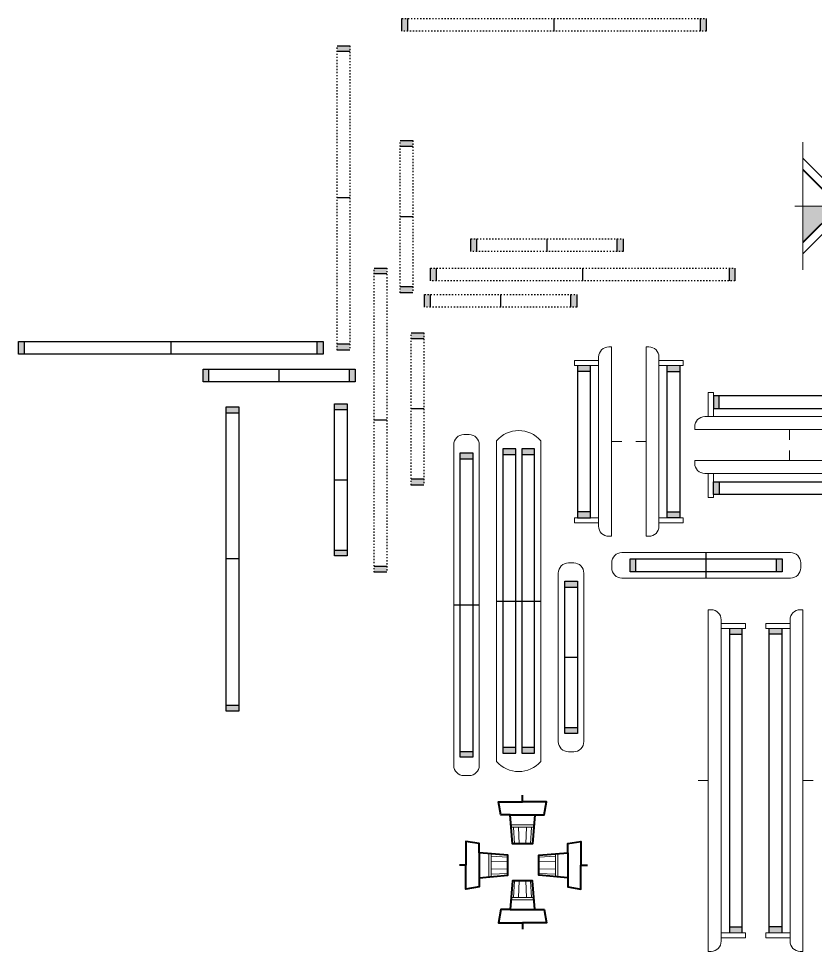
# Model space of a CAD drawing. Header units: millimetres. Extents: x -37049 to 129367, y 25385 to 90033.
# Drawn here: x 42419 to 45559, y 81101 to 84780 of the extents above; entities that cross this region are included whole.
import ezdxf

# ---------------------------------------------------------------- set-up
doc = ezdxf.new("R2010")
doc.units = ezdxf.units.MM
doc.header["$MEASUREMENT"] = 0
doc.linetypes.add('ACAD_ISO03W100', pattern=[30, 12, -18])
for name, color, linetype, lineweight in [('Ndnuoc1', 171, 'Continuous', 40), ('Ndnuoc3', 211, 'Continuous', 30), ('NTHAY2', 51, 'Continuous', 25)]:
    doc.layers.add(name, color=color, linetype=linetype, lineweight=lineweight)

# ---------------------------------------------------------------- blocks, each defined once
blk = doc.blocks.new('A$C1F3B5A75')
at = {"layer": 'Ndnuoc3'}
for points in [[(144.8191829073694, 94.31030040224141), (110.2838844880462, 94.31030040224141), (110.2838844880462, 19.31030040224141), (144.8191829073694, 19.31030040224141)], [(975.7485860686793, 94.31030040224141), (1010.283884488024, 94.31030040224141), (1010.283884488024, 19.31030040224141), (975.7485860686793, 19.31030040224141)]]:
    blk.add_hatch(color=7, dxfattribs=at).paths.add_polyline_path(points)
at = {"layer": 'Ndnuoc3', "color": 7, "lineweight": 20}
for p, q in [((560.2838844880243, 219.6188735327887), (560.2838844880243, 279.6188735327887)), ((1120.567853535475, 219.6188735328033), (-8.455942588625476e-05, 219.6188735327887)), ((-8.455942588625476e-05, 219.6188735327887), (-8.455942588625476e-05, 203.1770832148468)), ((1120.567853535475, 203.1770832148468), (1120.567853535475, 219.6188735328033)), ((59.99991544057411, 143.1770832148468), (1060.567853535475, 143.1770832148468)), ((80.51257959061331, 143.1770832148468), (110.2838844880243, 143.1770832148468)), ((80.51257959061331, -1.145036367233843e-05), (80.51257959061331, 143.1770832148468)), ((110.2838844880243, 143.1770832148468), (110.2838844880243, -1.145036367233843e-05)), ((1040.055189385435, 143.1770832148468), (1010.283884488024, 143.1770832148468)), ((1010.283884488024, 143.1770832148468), (1010.283884488024, -1.145036367233843e-05)), ((1040.055189385435, -1.145036367233843e-05), (1040.055189385435, 143.1770832148468)), ((110.2838844880243, -1.145036367233843e-05), (80.51257959061331, -1.145036367233843e-05)), ((1010.283884488024, -1.145036367233843e-05), (1040.055189385435, -1.145036367233843e-05))]:
    blk.add_line(p, q, dxfattribs=at)
at = {"layer": 'Ndnuoc3', "color": 7}
for p, q in [((1010.283884488024, 94.31030040224141), (110.2838844880243, 94.31030040224141)), ((144.8191829073694, 94.31030040224141, -53864.89779086765), (144.8191829073694, 19.31030040224141, -53864.89779086765)), ((144.8191829073912, 94.31030040224141), (144.8191829073912, 19.31030040224141)), ((975.7485860686793, 94.31030040224141, -53864.89779086765), (975.7485860686793, 19.31030040224141, -53864.89779086765)), ((1010.283884488024, 19.31030040224141), (1010.283884488024, 94.31030040224141)), ((110.2838844880243, 19.31030040224141), (1010.283884488024, 19.31030040224141))]:
    blk.add_line(p, q, dxfattribs=at)
at = {"layer": 'Ndnuoc3', "color": 7, "lineweight": 5}
blk.add_line((110.2838844880243, 94.31030040224141), (110.2838844880243, 19.31030040224141), dxfattribs=at)
at = {"layer": 'Ndnuoc3', "color": 7, "lineweight": 20}
for centre, start, end in [((59.99991544057411, 203.1770832148468), 180, 270), ((1060.567853535475, 203.1770832148468), 270, 0)]:
    blk.add_arc(centre, 60, start, end, dxfattribs=at)
blk = doc.blocks.new('A$C0ED115BB')
at = {"layer": 'Ndnuoc1', "color": 5}
blk.add_line((141.6378925011959, 248.4260035544867), (141.6378925011959, 286.5331748187309), dxfattribs=at)
for points in [[(68.12512613355648, 170.4362154272385), (13.48879550141282, 170.4362154272385), (-2.00874637812376e-05, 248.4260035544867), (141.6378925011959, 248.4260035544867)], [(215.1506588688353, 170.4362154272385), (269.7869895010954, 170.4362154272385), (283.2758050898556, 248.4260035544867), (141.6378925011959, 248.4260035544867)]]:
    blk.add_lwpolyline(points, dxfattribs=at)
blk.add_lwpolyline([(215.1506588688353, 170.4362154272385), (200.7433070536936, -4.691211506724358e-05), (82.53247794869822, -4.691211506724358e-05), (68.12512613355648, 170.4362154272385)], close=True, dxfattribs=at)
at = {"layer": 'Ndnuoc3', "color": 5, "lineweight": 5}
for p, q in [((73.01916419027839, 112.5406656527193), (210.2566208121134, 112.5406656527193)), ((74.20018254441675, 98.5694406410912), (209.075602457975, 98.5694406410912)), ((88.51825764042587, 98.5694406410912), (94.17252616928454, -4.691211506724358e-05)), ((121.6755898409465, -4.691211506724358e-05), (118.616087237031, 98.5694406410912)), ((161.6001951614453, -4.691211506724358e-05), (164.6596977653608, 98.5694406410912)), ((194.7575273619659, 98.5694406410912), (189.1032588331072, -4.691211506724358e-05))]:
    blk.add_line(p, q, dxfattribs=at)
blk = doc.blocks.new('A$C2BB25047')
at = {"layer": 'Ndnuoc3'}
for points in [[(144.8191950777036, 94.3103561954922), (110.2838966583804, 94.3103561954922), (110.2838966583804, 19.3103561954922), (144.8191950777036, 19.3103561954922)], [(1875.748598239057, 94.3103561954922), (1910.28389665838, 94.3103561954922), (1910.28389665838, 19.3103561954922), (1875.748598239057, 19.3103561954922)]]:
    blk.add_hatch(color=3, dxfattribs=at).paths.add_polyline_path(points)
at = {"layer": 'Ndnuoc3', "color": 3, "lineweight": 20}
for p, q in [((1010.28389665838, 219.6189293260395), (1010.28389665838, 279.6189293260395)), ((-7.238906982820481e-05, 219.6189293260395), (2020.567865705831, 219.6189293260395)), ((-7.238906982820481e-05, 203.177139008083), (-7.238906982820481e-05, 219.6189293260395)), ((2020.567865705831, 219.6189293260395), (2020.567865705831, 203.177139008083)), ((1960.567865705831, 143.177139008083), (59.99992761093017, 143.177139008083)), ((80.51259176096937, 143.177139008083), (110.2838966583804, 143.177139008083)), ((80.51259176096937, 4.434287257026881e-05), (80.51259176096937, 143.177139008083)), ((110.2838966583804, 143.177139008083), (110.2838966583804, 4.434287257026881e-05)), ((1940.055201555791, 143.177139008083), (1910.28389665838, 143.177139008083)), ((1910.28389665838, 143.177139008083), (1910.28389665838, 4.434287257026881e-05)), ((1940.055201555791, 4.434287257026881e-05), (1940.055201555791, 143.177139008083)), ((110.2838966583804, 19.3103561954922), (110.2838966583804, 94.3103561954922)), ((1910.28389665838, 94.3103561954922), (1910.28389665838, 19.3103561954922)), ((110.2838966583804, 4.434287257026881e-05), (80.51259176096937, 4.434287257026881e-05)), ((1910.28389665838, 4.434287257026881e-05), (1940.055201555791, 4.434287257026881e-05))]:
    blk.add_line(p, q, dxfattribs=at)
at = {"layer": 'Ndnuoc3', "color": 3}
for p, q in [((110.2838966583804, 94.3103561954922), (1910.28389665838, 94.3103561954922)), ((144.8191950777255, 94.3103561954922), (144.8191950777255, 19.3103561954922)), ((1875.748598239035, 94.3103561954922), (1875.748598239035, 19.3103561954922)), ((1910.28389665838, 19.3103561954922), (110.2838966583804, 19.3103561954922))]:
    blk.add_line(p, q, dxfattribs=at)
at = {"layer": 'Ndnuoc3', "color": 3, "lineweight": 20}
for centre, start, end in [((59.99992761093017, 203.177139008083), 180, 270), ((1960.567865705831, 203.177139008083), 270, 0)]:
    blk.add_arc(centre, 60, start, end, dxfattribs=at)
blk = doc.blocks.new('1')
at = {"layer": 'Ndnuoc1'}
blk.add_hatch(color=256, dxfattribs=at).paths.add_polyline_path([(-70810.98038966232, -5774.124309379136), (-70810.98038966233, -5487.56430937929), (-71098.97678963975, -5487.564309379289)])
at = {"layer": 'Ndnuoc1', "color": 7, "lineweight": 20}
for p, q in [((-70810.98038966232, -5968.347272943152, -161562.1886837926), (-70810.98038966233, -5422.462670667344, -161562.1886837926)), ((-71314.37985995288, -5487.56430937929, -161562.1886837926), (-70307.58091937176, -5487.56430937929, -161562.1886837926))]:
    blk.add_line(p, q, dxfattribs=at)
blk.add_lwpolyline([(-70432.91881158919, -5487.56430937929), (-70810.98038966232, -5864.18862985287), (-71189.04196773545, -5487.56430937929)], dxfattribs=at)
at = {"layer": 'Ndnuoc1'}
blk.add_lwpolyline([(-70522.98398968486, -5487.56430937929), (-70810.98038966232, -5774.124309379142), (-71098.97678963977, -5487.56430937929)], dxfattribs=at)
blk = doc.blocks.new('A$C05F22844')
at = {"layer": 'Ndnuoc3'}
for points in [[(-3.306395228719339e-05, 1153.952949935687), (-3.306395228719339e-05, 1200.00001449461), (99.99996693568391, 1200.00001449461), (99.99996693568391, 1153.952949935687)], [(-3.306395228719339e-05, 46.04707905791292), (-3.306395228719339e-05, 1.449897536076605e-05), (99.99996693568391, 1.449897536076605e-05), (99.99996693568391, 46.04707905791292)]]:
    blk.add_hatch(color=24, dxfattribs=at).paths.add_polyline_path(points)
at = {"layer": 'DEFPOINTS'}
blk.add_line((-3.306395228719339e-05, 600.0000144967926), (99.99996693568391, 600.0000144967926), dxfattribs=at)
at = {"layer": 'Ndnuoc3', "color": 24}
for p, q in [((-3.306395228719339e-05, 1.449897536076605e-05), (-3.306395228719339e-05, 1200.00001449461)), ((-3.306395228719339e-05, 1200.00001449461), (99.99996693568391, 1200.00001449461)), ((99.99996693568391, 1200.00001449461), (99.99996693568391, 1.449897536076605e-05)), ((-3.306395228719339e-05, 1153.952949935672), (99.99996693568391, 1153.952949935643)), ((-3.306395228719339e-05, 1153.952949935672), (99.99996693568391, 1153.952949935643)), ((-3.306395228719339e-05, 46.04707905794203), (99.99996693568391, 46.04707905794203)), ((99.99996693568391, 1.449897536076605e-05), (-3.306395228719339e-05, 1.449897536076605e-05))]:
    blk.add_line(p, q, dxfattribs=at)
blk = doc.blocks.new('A$C4FF976CE')
at = {"layer": 'Ndnuoc3'}
for points in [[(100.0000478699367, 2353.952984797972), (100.0000478699367, 2400.00004935707), (4.786993667948991e-05, 2400.00004935707), (4.786993667948991e-05, 2353.952984797972)], [(100.0000478699367, 46.04711391613819), (100.0000478699367, 4.935706965625286e-05), (4.786993667948991e-05, 4.935706965625286e-05), (4.786993667948991e-05, 46.04711391613819)]]:
    blk.add_hatch(color=1, dxfattribs=at).paths.add_polyline_path(points)
at = {"layer": 'DEFPOINTS'}
blk.add_line((100.0000478699367, 1200.00004935707), (4.786993667948991e-05, 1200.00004935707), dxfattribs=at)
at = {"layer": 'Ndnuoc3', "color": 1, "linetype": 'ACAD_ISO03W100', "ltscale": 0.8}
for p, q in [((4.786993667948991e-05, 4.935706965625286e-05), (4.786993667948991e-05, 2400.00004935707)), ((100.0000478699367, 2400.00004935707), (100.0000478699367, 4.935706965625286e-05))]:
    blk.add_line(p, q, dxfattribs=at)
at = {"layer": 'Ndnuoc3', "color": 1}
for p, q in [((4.786993667948991e-05, 2400.00004935707), (100.0000478699367, 2400.00004935707)), ((100.0000478699367, 2353.952984797943), (4.786993667948991e-05, 2353.952984797943)), ((100.0000478699367, 46.04711391619639), (4.786993667948991e-05, 46.04711391619639)), ((100.0000478699367, 46.04711391619639), (4.786993667948991e-05, 46.04711391619639)), ((100.0000478699367, 4.935706965625286e-05), (4.786993667948991e-05, 4.935706965625286e-05))]:
    blk.add_line(p, q, dxfattribs=at)
blk = doc.blocks.new('A$C0AA54F8A')
at = {"layer": 'Ndnuoc3'}
for points in [[(100.0000135133523, 1153.952915758433), (100.0000135133523, 1199.99998031756), (1.351335231447592e-05, 1199.99998031756), (1.351335231447592e-05, 1153.952915758433)], [(100.0000135133523, 46.04704487662821), (100.0000135133523, -1.968244032468647e-05), (1.351335231447592e-05, -1.968244032468647e-05), (1.351335231447592e-05, 46.04704487662821)]]:
    blk.add_hatch(color=1, dxfattribs=at).paths.add_polyline_path(points)
at = {"layer": 'DEFPOINTS'}
blk.add_line((100.000013513345, 599.9999803175597), (1.351334503851831e-05, 599.9999803175597), dxfattribs=at)
at = {"layer": 'Ndnuoc3', "color": 1, "linetype": 'ACAD_ISO03W100', "ltscale": 0.8}
for p, q in [((1.351334503851831e-05, -1.968244032468647e-05), (1.351334503851831e-05, 1199.99998031756)), ((100.000013513345, 1199.99998031756), (100.000013513345, -1.968244032468647e-05))]:
    blk.add_line(p, q, dxfattribs=at)
at = {"layer": 'Ndnuoc3', "color": 1}
for p, q in [((1.351334503851831e-05, 1199.99998031756), (100.000013513345, 1199.99998031756)), ((100.000013513345, 1153.952915758404), (1.351334503851831e-05, 1153.952915758404)), ((100.000013513345, 46.04704487665731), (1.351334503851831e-05, 46.04704487665731)), ((100.000013513345, 46.04704487665731), (1.351334503851831e-05, 46.04704487665731)), ((100.000013513345, -1.968244032468647e-05), (1.351334503851831e-05, -1.968244032468647e-05))]:
    blk.add_line(p, q, dxfattribs=at)
blk = doc.blocks.new('A$C73501590')
at = {"layer": 'Ndnuoc3'}
for points in [[(99.99990403919946, 2353.952997166183), (99.99990403919946, 2400.000061725281), (-9.596080053597689e-05, 2400.000061725281), (-9.596080053597689e-05, 2353.952997166183)], [(99.99990403919946, 46.04712628434936), (99.99990403919946, 6.17252808297053e-05), (-9.596080053597689e-05, 6.17252808297053e-05), (-9.596080053597689e-05, 46.04712628434936)]]:
    blk.add_hatch(color=3, dxfattribs=at).paths.add_polyline_path(points)
at = {"layer": 'Ndnuoc3', "color": 3, "linetype": 'ACAD_ISO03W100', "ltscale": 0.8}
for p, q in [((-9.596080053597689e-05, 6.17252808297053e-05), (-9.596080053597689e-05, 2400.000061725281)), ((99.99990403919946, 2400.000061725281), (99.99990403919946, 6.17252808297053e-05))]:
    blk.add_line(p, q, dxfattribs=at)
at = {"layer": 'Ndnuoc3', "color": 3}
for p, q in [((-9.596080053597689e-05, 2400.000061725281), (99.99990403919946, 2400.000061725281)), ((99.99990403919946, 2353.952997166154), (-9.596080053597689e-05, 2353.952997166154)), ((99.99990403919946, 46.04712628440757), (-9.596080053597689e-05, 46.04712628440757)), ((99.99990403919946, 46.04712628440757), (-9.596080053597689e-05, 46.04712628440757)), ((99.99990403919946, 6.17252808297053e-05), (-9.596080053597689e-05, 6.17252808297053e-05))]:
    blk.add_line(p, q, dxfattribs=at)
at = {"layer": 'NTHAY2'}
blk.add_line((99.99990403919946, 1200.000061725281), (-9.596080053597689e-05, 1200.000061725281), dxfattribs=at)
blk = doc.blocks.new('A$C17496524')
at = {"layer": 'Ndnuoc3'}
for points in [[(46.04698659581481, -6.2089558923617e-05), (-7.796325371600688e-05, -6.2089558923617e-05), (-7.796325371600688e-05, 99.99993791044108), (46.04698659581481, 99.99993791044108)], [(2353.952857477649, -6.2089558923617e-05), (2399.999922036746, -6.2089558923617e-05), (2399.999922036746, 99.99993791044108), (2353.952857477649, 99.99993791044108)]]:
    blk.add_hatch(color=3, dxfattribs=at).paths.add_polyline_path(points)
at = {"layer": 'Ndnuoc3', "color": 3, "linetype": 'ACAD_ISO03W100', "ltscale": 0.8}
for p, q in [((-7.796325371600688e-05, 99.99993791044108), (2399.999922036746, 99.99993791044108)), ((2399.999922036746, -6.2089558923617e-05), (-7.796325371600688e-05, -6.2089558923617e-05))]:
    blk.add_line(p, q, dxfattribs=at)
at = {"layer": 'Ndnuoc3', "color": 3}
for p, q in [((-7.796325371600688e-05, -6.2089558923617e-05), (-7.796325371600688e-05, 99.99993791044108)), ((46.04698659587302, -6.2089558923617e-05), (46.04698659587302, 99.99993791044108)), ((46.04698659587302, -6.2089558923617e-05), (46.04698659587302, 99.99993791044108)), ((2353.95285747762, -6.2089558923617e-05), (2353.95285747762, 99.99993791044108)), ((2399.999922036746, 99.99993791044108), (2399.999922036746, -6.2089558923617e-05))]:
    blk.add_line(p, q, dxfattribs=at)
at = {"layer": 'NTHAY2'}
blk.add_line((1199.999922036746, -6.2089558923617e-05), (1199.999922036746, 99.99993791044108), dxfattribs=at)
blk = doc.blocks.new('A$C1D2F002D')
at = {"layer": 'Ndnuoc3'}
for points in [[(46.0471425151627, 2.091984788421541e-05), (7.795609417371452e-05, 2.091984788421541e-05), (7.795609417371452e-05, 100.0000209198479), (46.0471425151627, 100.0000209198479)], [(1153.953013396967, 2.091984788421541e-05), (1200.000077956094, 2.091984788421541e-05), (1200.000077956094, 100.0000209198479), (1153.953013396967, 100.0000209198479)]]:
    blk.add_hatch(color=1, dxfattribs=at).paths.add_polyline_path(points)
at = {"layer": 'DEFPOINTS'}
blk.add_line((600.0000779560942, 2.091986243613064e-05), (600.0000779560942, 100.0000209198624), dxfattribs=at)
at = {"layer": 'Ndnuoc3', "color": 1, "linetype": 'ACAD_ISO03W100', "ltscale": 0.8}
for p, q in [((7.795609417371452e-05, 100.0000209198624), (1200.000077956094, 100.0000209198624)), ((1200.000077956094, 2.091986243613064e-05), (7.795609417371452e-05, 2.091986243613064e-05))]:
    blk.add_line(p, q, dxfattribs=at)
at = {"layer": 'Ndnuoc3', "color": 1}
for p, q in [((7.795609417371452e-05, 2.091986243613064e-05), (7.795609417371452e-05, 100.0000209198624)), ((46.04714251519181, 2.091986243613064e-05), (46.04714251519181, 100.0000209198624)), ((46.04714251519181, 2.091986243613064e-05), (46.04714251519181, 100.0000209198624)), ((1153.953013396938, 2.091986243613064e-05), (1153.953013396938, 100.0000209198624)), ((1200.000077956094, 100.0000209198624), (1200.000077956094, 2.091986243613064e-05))]:
    blk.add_line(p, q, dxfattribs=at)
blk = doc.blocks.new('A$C26083768')
at = {"layer": 'Ndnuoc3'}
for points in [[(46.04703636337945, 100.0000688803411), (-2.819571818690747e-05, 100.0000688803411), (-2.819571818690747e-05, 6.888034113217145e-05), (46.04703636337945, 6.888034113217145e-05)], [(2353.952907245213, 100.0000688803411), (2399.999971804282, 100.0000688803411), (2399.999971804282, 6.888034113217145e-05), (2353.952907245213, 6.888034113217145e-05)]]:
    blk.add_hatch(color=1, dxfattribs=at).paths.add_polyline_path(points)
at = {"layer": 'DEFPOINTS'}
blk.add_line((1199.999971804282, 6.888034113217145e-05), (1199.999971804282, 100.0000688803411), dxfattribs=at)
at = {"layer": 'Ndnuoc3', "color": 1, "linetype": 'ACAD_ISO03W100', "ltscale": 0.8}
for p, q in [((-2.819571818690747e-05, 100.0000688803411), (2399.999971804282, 100.0000688803411)), ((2399.999971804282, 6.888034113217145e-05), (-2.819571818690747e-05, 6.888034113217145e-05))]:
    blk.add_line(p, q, dxfattribs=at)
at = {"layer": 'Ndnuoc3', "color": 1}
for p, q in [((-2.819571818690747e-05, 6.888034113217145e-05), (-2.819571818690747e-05, 100.0000688803411)), ((46.04703636340855, 100.0000688803411), (46.04703636340855, 6.888034113217145e-05)), ((2353.952907245155, 100.0000688803411), (2353.952907245155, 6.888034113217145e-05)), ((2353.952907245155, 100.0000688803411), (2353.952907245155, 6.888034113217145e-05)), ((2399.999971804282, 100.0000688803411), (2399.999971804282, 6.888034113217145e-05))]:
    blk.add_line(p, q, dxfattribs=at)
blk = doc.blocks.new('A$C6C257E44')
at = {"layer": 'Ndnuoc3'}
for points in [[(46.04699982976308, -1.929434074554592e-05), (-6.472930544987321e-05, -1.929434074554592e-05), (-6.472930544987321e-05, 99.99998070565925), (46.04699982976308, 99.99998070565925)], [(1153.952870711568, -1.929434074554592e-05), (1199.999935270695, -1.929434074554592e-05), (1199.999935270695, 99.99998070565925), (1153.952870711568, 99.99998070565925)]]:
    blk.add_hatch(color=3, dxfattribs=at).paths.add_polyline_path(points)
at = {"layer": 'DEFPOINTS'}
blk.add_line((599.9999352706946, -1.929434074554592e-05), (599.9999352706946, 99.99998070565925), dxfattribs=at)
at = {"layer": 'Ndnuoc3', "color": 3, "linetype": 'ACAD_ISO03W100', "ltscale": 0.8}
for p, q in [((-6.472930544987321e-05, 99.99998070565925), (1199.999935270695, 99.99998070565925)), ((1199.999935270695, -1.929434074554592e-05), (-6.472930544987321e-05, -1.929434074554592e-05))]:
    blk.add_line(p, q, dxfattribs=at)
at = {"layer": 'Ndnuoc3', "color": 3}
for p, q in [((-6.472930544987321e-05, -1.929434074554592e-05), (-6.472930544987321e-05, 99.99998070565925)), ((46.04699982979218, -1.929434074554592e-05), (46.04699982979218, 99.99998070565925)), ((46.04699982979218, -1.929434074554592e-05), (46.04699982979218, 99.99998070565925)), ((1153.952870711539, -1.929434074554592e-05), (1153.952870711539, 99.99998070565925)), ((1199.999935270695, 99.99998070565925), (1199.999935270695, -1.929434074554592e-05))]:
    blk.add_line(p, q, dxfattribs=at)
blk = doc.blocks.new('A$C36160686')
at = {"layer": 'Ndnuoc3'}
for points in [[(99.99999771814328, 1153.952991693252), (99.99999771814328, 1200.000056252378), (-2.281856723129749e-06, 1200.000056252378), (-2.281856723129749e-06, 1153.952991693252)], [(99.99999771814328, 46.0471208114468), (99.99999771814328, 5.625237827189267e-05), (-2.281856723129749e-06, 5.625237827189267e-05), (-2.281856723129749e-06, 46.0471208114468)]]:
    blk.add_hatch(color=3, dxfattribs=at).paths.add_polyline_path(points)
at = {"layer": 'DEFPOINTS'}
blk.add_line((-2.281863999087363e-06, 600.0000562523783), (99.999997718136, 600.0000562523783), dxfattribs=at)
at = {"layer": 'Ndnuoc3', "color": 3, "linetype": 'ACAD_ISO03W100', "ltscale": 0.8}
for p, q in [((-2.281863999087363e-06, 5.625237827189267e-05), (-2.281863999087363e-06, 1200.000056252378)), ((99.999997718136, 1200.000056252378), (99.999997718136, 5.625237827189267e-05))]:
    blk.add_line(p, q, dxfattribs=at)
at = {"layer": 'Ndnuoc3', "color": 3}
for p, q in [((-2.281863999087363e-06, 1200.000056252378), (99.999997718136, 1200.000056252378)), ((99.999997718136, 1153.952991693222), (-2.281863999087363e-06, 1153.952991693222)), ((99.999997718136, 46.04712081147591), (-2.281863999087363e-06, 46.04712081147591)), ((99.999997718136, 46.04712081147591), (-2.281863999087363e-06, 46.04712081147591)), ((99.999997718136, 5.625237827189267e-05), (-2.281863999087363e-06, 5.625237827189267e-05))]:
    blk.add_line(p, q, dxfattribs=at)
blk = doc.blocks.new('A$C26326A28')
at = {"layer": 'Ndnuoc3'}
for points in [[(50.52979241022695, 2498.764305085671), (50.52979241021239, 2544.811369644638), (150.5297924098486, 2544.811369644623), (150.5297924098486, 2498.764305085642)], [(50.52979241021239, 190.8584342122922), (50.52979241021239, 144.8113696533692), (150.5297924098486, 144.8113696533692), (150.5297924098486, 190.8584342122922)]]:
    blk.add_hatch(color=3, dxfattribs=at).paths.add_polyline_path(points)
at = {"layer": 'DEFPOINTS'}
blk.add_line((201.0596869616274, 1344.811369648989), (-0.0001021415591822006, 1344.811369648989), dxfattribs=at)
at = {"layer": 'Ndnuoc3', "color": 3, "lineweight": 20}
for p, q in [((121.0596869619185, 2689.622693030542), (79.99989785814978, 2689.622693030586)), ((-0.0001021415591822006, 2609.622693030877), (-0.0001021415591822006, 80.00004626714508)), ((201.0596869616347, 80.00004626714508), (201.0596869616274, 2609.622693030833)), ((79.99989785815706, 4.626743611879647e-05), (121.0596869619258, 4.626743611879647e-05))]:
    blk.add_line(p, q, dxfattribs=at)
at = {"layer": 'Ndnuoc3', "color": 3}
for p, q in [((50.52979241021239, 144.8113696533692), (50.52979241021239, 2544.811369644638)), ((50.52979241021239, 2544.811369644638), (150.5297924098486, 2544.811369644623)), ((150.5297924098486, 2544.811369644623), (150.5297924098486, 144.8113696533692)), ((50.52979241021239, 2498.764305085671), (150.5297924098486, 2498.764305085671)), ((50.52979241021239, 190.8584342123213), (150.5297924098486, 190.8584342123213)), ((150.5297924098486, 144.8113696533692), (50.52979241021239, 144.8113696533692))]:
    blk.add_line(p, q, dxfattribs=at)
at = {"layer": 'Ndnuoc3', "color": 3, "lineweight": 20}
for centre, start, end in [((79.99989785814978, 2609.622693030877), 90, 180), ((121.0596869619185, 2609.622693030833), 0, 90), ((79.99989785814978, 80.00004626714508), 180, 270), ((121.0596869619258, 80.00004626714508), 270, 0)]:
    blk.add_arc(centre, 79.99999999970896, start, end, dxfattribs=at)
blk = doc.blocks.new('A$C73895D0E')
at = {"layer": 'Ndnuoc3'}
for points in [[(150.5298208960012, 2498.764267542603), (150.5298208959939, 2544.81133210157), (50.52982089636498, 2544.81133210157), (50.52982089636498, 2498.764267542603)], [(298.2300123082459, 2498.764267542603), (298.2300123082241, 2544.81133210157), (198.2300123086097, 2544.81133210157), (198.2300123086097, 2498.764267542603)], [(150.5298208960012, 190.8583966692386), (150.5298208960012, 144.811332110301), (50.52982089636498, 144.811332110301), (50.52982089636498, 190.8583966692386)], [(298.2300123082459, 190.8583966692531), (298.2300123082459, 144.811332110301), (198.2300123086097, 144.811332110301), (198.2300123086097, 190.8583966692531)]]:
    blk.add_hatch(color=2, dxfattribs=at).paths.add_polyline_path(points)
at = {"layer": 'DEFPOINTS'}
blk.add_line((-7.365542114712298e-05, 1344.811332105935), (348.7599068600175, 1344.811332105935), dxfattribs=at)
at = {"layer": 'Ndnuoc3', "color": 2, "lineweight": 20}
for p, q in [((-7.365542114712298e-05, 80.0000087240769), (-7.365541387116536e-05, 2609.622655487779)), ((348.7599068600248, 2609.622655487838), (348.7599068600248, 80.00000872409146))]:
    blk.add_line(p, q, dxfattribs=at)
at = {"layer": 'Ndnuoc3', "color": 2}
for p, q in [((50.52982089636498, 2544.81133210157), (50.52982089636498, 144.811332110301)), ((150.5298208960012, 2544.81133210157), (50.52982089636498, 2544.81133210157)), ((150.5298208960012, 144.811332110301), (150.5298208960012, 2544.81133210157)), ((198.2300123086097, 2544.81133210157), (198.2300123086097, 144.811332110301)), ((298.2300123082459, 2544.81133210157), (198.2300123086097, 2544.81133210157)), ((298.2300123082459, 144.811332110301), (298.2300123082459, 2544.81133210157)), ((150.5298208960012, 2498.764267542603), (50.52982089636498, 2498.764267542603)), ((298.2300123082459, 2498.764267542603), (198.2300123086097, 2498.764267542603)), ((150.5298208960012, 190.8583966692531), (50.52982089636498, 190.8583966692531)), ((298.2300123082459, 190.8583966692531), (198.2300123086097, 190.8583966692531)), ((50.52982089636498, 144.811332110301), (150.5298208960012, 144.811332110301)), ((198.2300123086097, 144.811332110301), (298.2300123082459, 144.811332110301))]:
    blk.add_line(p, q, dxfattribs=at)
at = {"layer": 'Ndnuoc3', "color": 2, "lineweight": 20}
for centre, radius, start, end in [((174.3799166023164, 2459.570274222817), 230.0523812647166, 40.71169293955824, 139.2883070604418), ((174.3799166022873, 230.0523899890832), 230.0523812647466, 220.7116929395582, 319.2883070604418)]:
    blk.add_arc(centre, radius, start, end, dxfattribs=at)
blk = doc.blocks.new('A$C3F366D86')
at = {"layer": 'Ndnuoc3'}
for points in [[(46.04699942791194, 1.317560963798314e-05), (-6.513100379379466e-05, 1.317560963798314e-05), (-6.513100379379466e-05, 100.0000131752458), (46.04699942791194, 100.0000131752458)], [(1153.952870305686, 1.317560963798314e-05), (1199.999934864631, 1.317560963798314e-05), (1199.999934864631, 100.0000131752458), (1153.952870305686, 100.0000131752458)]]:
    blk.add_hatch(color=24, dxfattribs=at).paths.add_polyline_path(points)
at = {"layer": 'DEFPOINTS'}
blk.add_line((599.9999348668134, 1.317560963798314e-05), (599.9999348668134, 100.0000131752458), dxfattribs=at)
at = {"layer": 'Ndnuoc3', "color": 24}
for p, q in [((-6.513100379379466e-05, 100.0000131752458), (1199.999934864631, 100.0000131752458)), ((-6.513100379379466e-05, 1.317560963798314e-05), (-6.513100379379466e-05, 100.0000131752458)), ((46.04699942793377, 1.317560963798314e-05), (46.0469994279556, 100.0000131752458)), ((46.04699942793377, 1.317560963798314e-05), (46.0469994279556, 100.0000131752458)), ((1153.952870305649, 1.317560963798314e-05), (1153.952870305649, 100.0000131752458)), ((1199.999934864631, 100.0000131752458), (1199.999934864631, 1.317560963798314e-05)), ((1199.999934864631, 1.317560963798314e-05), (-6.513100379379466e-05, 1.317560963798314e-05))]:
    blk.add_line(p, q, dxfattribs=at)
blk = doc.blocks.new('A$C116B51B2')
at = {"layer": 'Ndnuoc3'}
for points in [[(50.52988978702342, 1298.764191666793), (50.52988978701615, 1344.811256225774), (150.5298897866523, 1344.811256225759), (150.5298897866523, 1298.764191666778)], [(50.52988978701615, 190.8583207890624), (50.52988978701615, 144.8112562301394), (150.5298897866523, 144.8112562301394), (150.5298897866523, 190.8583207890624)]]:
    blk.add_hatch(color=7, dxfattribs=at).paths.add_polyline_path(points)
at = {"layer": 'DEFPOINTS'}
blk.add_line((150.5298897866523, 744.8112562279421), (50.52988978701615, 744.8112562279566), dxfattribs=at)
at = {"layer": 'Ndnuoc3', "color": 7, "lineweight": 20}
for p, q in [((121.059784338715, 1489.622579611678), (79.99999523494625, 1489.622579611707)), ((-4.764762707054615e-06, 1409.622579611998), (-4.764762707054615e-06, 79.9999328439153)), ((201.0597843384385, 79.9999328439153), (201.0597843384239, 1409.622579611969)), ((79.99999523495353, -6.71557936584577e-05), (121.0597843387295, -6.71557936584577e-05))]:
    blk.add_line(p, q, dxfattribs=at)
at = {"layer": 'Ndnuoc3', "color": 7}
for p, q in [((50.52988978701615, 144.8112562301394), (50.52988978701615, 1344.811256225774)), ((50.52988978701615, 1344.811256225774), (150.5298897866523, 1344.811256225759)), ((150.5298897866523, 1344.811256225759), (150.5298897866523, 144.8112562301394)), ((50.52988978701615, 1298.764191666793), (150.5298897866523, 1298.764191666793)), ((50.52988978701615, 190.858320789077), (150.5298897866523, 190.858320789077)), ((150.5298897866523, 144.8112562301394), (50.52988978701615, 144.8112562301394))]:
    blk.add_line(p, q, dxfattribs=at)
at = {"layer": 'Ndnuoc3', "color": 7, "lineweight": 20}
for centre, start, end in [((79.99999523494625, 1409.622579611998), 90, 180), ((121.059784338715, 1409.622579611969), 0, 90), ((79.99999523494625, 79.9999328439153), 180, 270), ((121.0597843387295, 79.9999328439153), 270, 0)]:
    blk.add_arc(centre, 79.99999999970896, start, end, dxfattribs=at)
blk = doc.blocks.new('A$C23AA7148')
at = {"layer": 'Ndnuoc3'}
for points in [[(190.858364361171, 50.52983505964221), (144.811299802197, 50.52983505962766), (144.8112998022116, 150.5298350592639), (190.8583643611928, 150.5298350592639)], [(1298.764235238908, 50.52983505962766), (1344.811299797831, 50.52983505962766), (1344.811299797831, 150.5298350592639), (1298.764235238908, 150.5298350592639)]]:
    blk.add_hatch(color=7, dxfattribs=at).paths.add_polyline_path(points)
at = {"layer": 'DEFPOINTS'}
blk.add_line((744.8112998000142, -5.949214391876012e-05), (744.8112998000288, 201.05972961105), dxfattribs=at)
at = {"layer": 'Ndnuoc3', "color": 7, "lineweight": 20}
for p, q in [((1409.622623184056, 201.05972961105), (79.9999764160093, 201.05972961105)), ((-2.358369965804741e-05, 121.059729611341), (-2.358374331379309e-05, 79.99994050756504)), ((1489.622623183765, 79.9999405075796), (1489.622623183765, 121.059729611341)), ((79.99997641596565, -5.949214391876012e-05), (1409.622623184056, -5.949214391876012e-05))]:
    blk.add_line(p, q, dxfattribs=at)
at = {"layer": 'Ndnuoc3', "color": 7}
for p, q in [((144.8112998022116, 150.5298350592639), (1344.811299797831, 150.5298350592639)), ((144.811299802197, 50.52983505962766), (144.8112998022116, 150.5298350592639)), ((190.858364361171, 50.52983505962766), (190.858364361171, 150.5298350592639)), ((1298.764235238887, 50.52983505962766), (1298.764235238887, 150.5298350592639)), ((1344.811299797831, 150.5298350592639), (1344.811299797831, 50.52983505962766)), ((1344.811299797831, 50.52983505962766), (144.811299802197, 50.52983505962766))]:
    blk.add_line(p, q, dxfattribs=at)
at = {"layer": 'Ndnuoc3', "color": 7, "lineweight": 20}
for centre, start, end in [((79.9999764160093, 121.059729611341), 90, 180), ((1409.622623184056, 121.059729611341), 0, 90), ((79.99997641596565, 79.99994050756504), 180, 270), ((1409.622623184056, 79.99994050756504), 270, 0)]:
    blk.add_arc(centre, 79.99999999970896, start, end, dxfattribs=at)
blk = doc.blocks.new('A$C65522159')
at = {"layer": 'Ndnuoc3'}
for points in [[(-4.647026071324944e-05, 2353.952985579876), (-4.647027526516467e-05, 2400.000050138842), (99.99995352936094, 2400.000050138828), (99.99995352936094, 2353.952985579846)], [(-4.647033347282559e-05, 46.04711470649636), (-4.647033347282559e-05, 5.014757334720343e-05), (99.99995352930273, 5.014757334720343e-05), (99.99995352930273, 46.04711470649636)]]:
    blk.add_hatch(color=6, dxfattribs=at).paths.add_polyline_path(points)
at = {"layer": 'DEFPOINTS'}
blk.add_line((99.99995352933183, 1200.000050143193), (-4.647030436899513e-05, 1200.000050143193), dxfattribs=at)
at = {"layer": 'Ndnuoc3', "color": 6}
for p, q in [((-4.647033347282559e-05, 5.014757334720343e-05), (-4.647027526516467e-05, 2400.000050138842)), ((-4.647027526516467e-05, 2400.000050138842), (99.99995352936094, 2400.000050138828)), ((99.99995352936094, 2400.000050138828), (99.99995352930273, 5.014757334720343e-05)), ((-4.647027526516467e-05, 2353.952985579876), (99.99995352936094, 2353.952985579876)), ((-4.647033347282559e-05, 46.04711470652546), (99.99995352930273, 46.04711470652546)), ((99.99995352930273, 5.014757334720343e-05), (-4.647033347282559e-05, 5.014757334720343e-05))]:
    blk.add_line(p, q, dxfattribs=at)

msp = doc.modelspace()

# ---------------------------------------------------------------- block references
at = {"layer": 'Ndnuoc1'}
for name, p, xscale, yscale, zscale, rotation in [('A$C17496524', (43929.56607319337, 84729.58968012378), 0.5, 0.5, 0.5, 359.9999999999985), ('A$C73501590', (43673.8642137803, 83472.50739830695), 0.5, 0.5, 0.5, 359.9999999999985), ('A$C36160686', (43922.6245066239, 83698.81814256636), 0.5, 0.5, 0.5, 359.9999999999985), ('1', (42766.85296818111, 119446.0241509309), 0.5, 0.5, 0.5, 90), ('A$C6C257E44', (44201.69313114484, 83861.53652755331), 0.5, 0.5, 0.5, 359.9999999999985), ('A$C4FF976CE', (43819.97948233227, 82596.20108687726), 0.5, 0.5, 0.5, 359.9999999999985), ('A$C26083768', (44042.22529789386, 83745.3091097055), 0.5, 0.5, 0.5, 359.9999999999985), ('A$C1D2F002D', (44018.96964425912, 83642.36481509978), 0.5, 0.5, 0.5, 359.9999999999985), ('A$C0AA54F8A', (43966.09486244193, 82940.46427042698), 0.5, 0.5, 0.5, 359.9999999999985), ('A$C65522159', (43618.91786351323, 83456.79839679651), 0.5, 0.5, 0.5, 89.99999999999827), ('A$C1F3B5A75', (44609.55755308731, 83485.12007704735), 0.6666666666642413, 0.6666666666642413, 0.6666666666666665, 270), ('A$C1F3B5A75', (45038.4096908516, 83485.12007704735), -0.6666666666642413, 0.6666666666642413, 0.6666666666666665, 90), ('A$C3F366D86', (43145.9627513427, 83347.22909403103), 0.5, 0.5, 0.5, 359.9999999999985), ('A$C1F3B5A75', (45830.75557891339, 83305.4660551903), 0.6666666666642413, 0.6666666666642413, 0.6666666666666665, 179.9999999999973), ('A$C65522159', (43236.26026685557, 82048.74873143685), 0.5, 0.5, 0.5, 359.9999999999985), ('A$C05F22844', (43663.61496128926, 82661.02246487106), 0.5, 0.5, 0.5, 359.9999999999985), ('A$C26326A28', (44134.12653439295, 81794.46111439457), 0.5, 0.5, 0.5, 359.9999999999985), ('A$C73895D0E', (44302.79352746785, 81810.51760080978), 0.5, 0.5, 0.5, 359.9999999999985), ('A$C1F3B5A75', (45830.75557891337, 82890.55036974035), -0.6666666666642413, 0.6666666666642413, 0.6666666666666665, 359.9999999999973), ('A$C23AA7148', (44756.71223080411, 82573.44122640777), 0.5, 0.5, 0.5, 359.9999999999985), ('A$C116B51B2', (44546.21701131306, 81888.42166798314), 0.5, 0.5, 0.5, 359.9999999999985), ('A$C2BB25047', (45283.68980329511, 82448.45079673475), -0.6666666666642413, 0.6666666666642413, 0.6666666666666665, 90), ('A$C2BB25047', (45364.068410407, 82448.45079673475), 0.6666666666642413, 0.6666666666642413, 0.6666666666666665, 270), ('A$C0ED115BB', (44347.35106109655, 81535.12165154415), -0.6666666666642413, 0.6666666666642413, 0.6666666666666665, 90), ('A$C0ED115BB', (44469.73971983323, 81535.12165154415), 0.6666666666642413, 0.6666666666642413, 0.6666666666666665, 270), ('A$C0ED115BB', (44310.61508532533, 81380.02037493527), -0.6666666666642413, 0.6666666666642413, 0.6666666666666665, 180)]:
    msp.add_blockref(name, p, dxfattribs=dict(at, xscale=xscale, yscale=yscale, zscale=zscale, rotation=rotation))
at = {"layer": 'Ndnuoc1', "xscale": 0.6666666666642413, "yscale": 0.6666666666642413, "zscale": 0.6666666666666665}
msp.add_blockref('A$C0ED115BB', (44310.61508532533, 81525.89081390318), dxfattribs=at)

doc.saveas('drawing.dxf')
